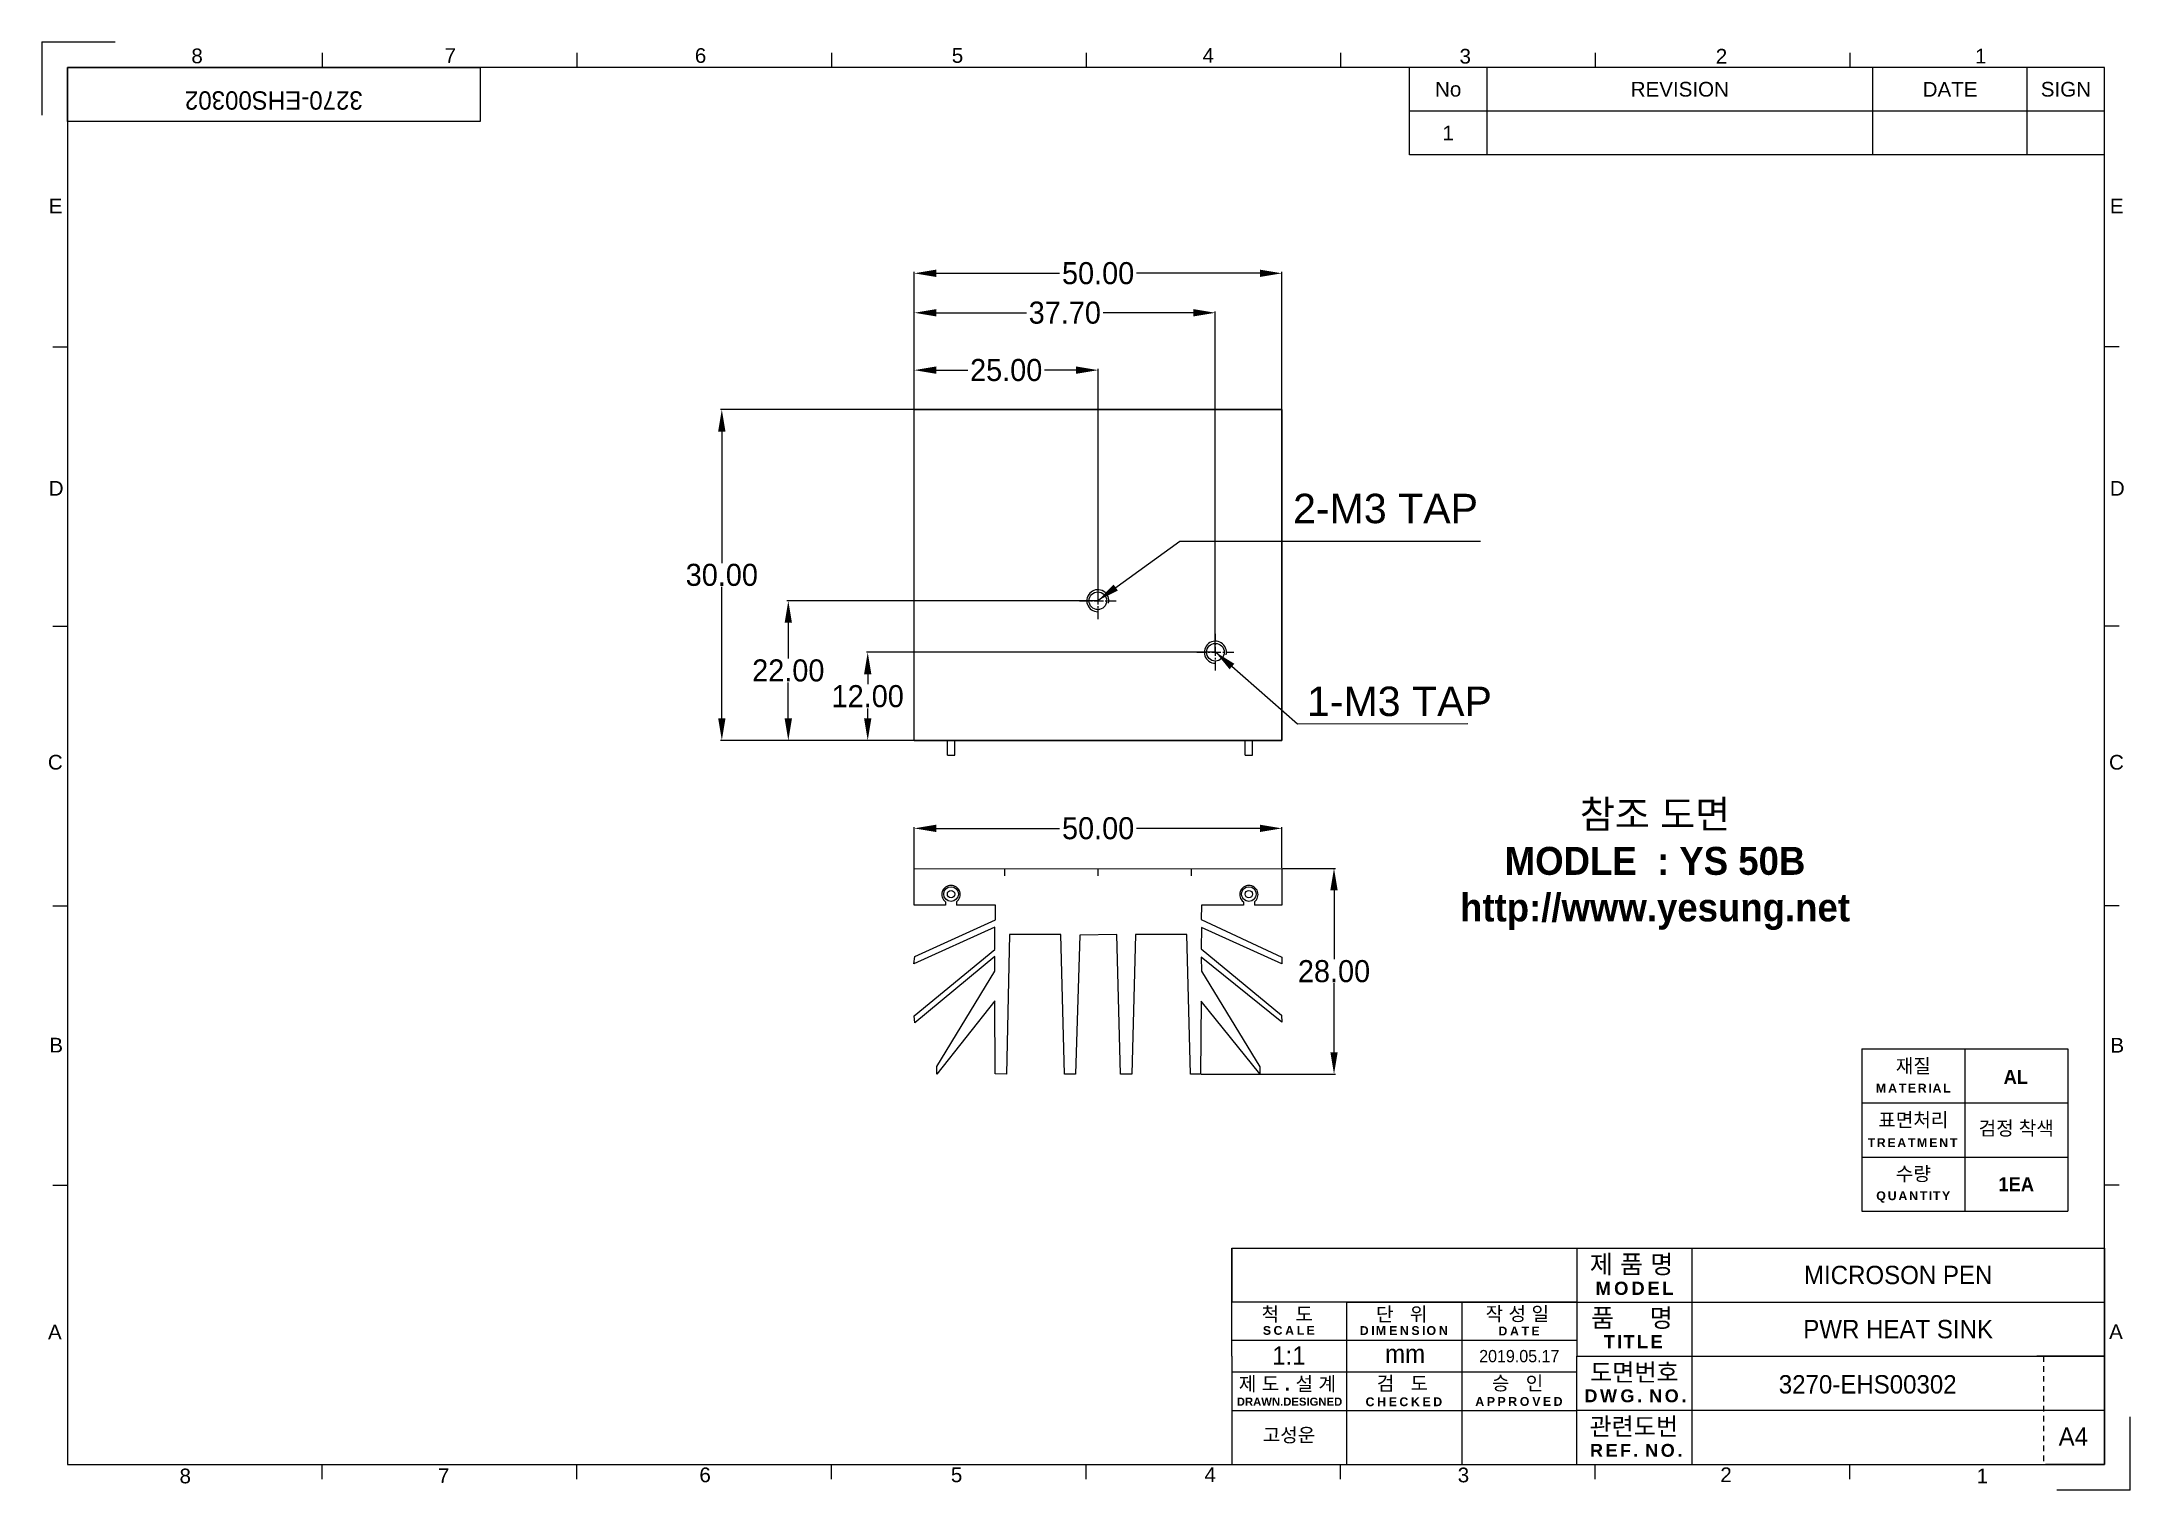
# Model space of a CAD drawing. Header units: millimetres. Extents: x 17 to 301, y 13 to 210.
import ezdxf

# ---------------------------------------------------------------- set-up
doc = ezdxf.new("R2010")
doc.units = ezdxf.units.MM
for name, pattern in [('CENTER', [2, 1.25, -0.25, 0.25, -0.25]), ('HIDDEN2', [4.7625, 3.175, -1.5875]), ('JIS_02_0.7', [1.35, 0.75, -0.6])]:
    doc.linetypes.add(name, pattern=pattern)
doc.layers.add('DIM', color=3, linetype='Continuous', lineweight=13)
for name, color, linetype in [('도면층', 7, 'Continuous'), ('숨은선', 8, 'HIDDEN2'), ('외형선', 3, 'Continuous'), ('치수선', 2, 'Continuous')]:
    doc.layers.add(name, color=color, linetype=linetype)
doc.styles.add('GHS', font='romans__.ttf', dxfattribs={"bigfont": 'ghs'})
doc.styles.get("Standard").update_dxf_attribs({"font": 'gulim.ttc'})
doc.dimstyles.get("Standard").update_dxf_attribs({"dimtxt": 3, "dimasz": 3, "dimexe": 0.18, "dimexo": 0.0625, "dimgap": 0.09, "dimtad": 0, "dimtih": 1, "dimtoh": 1, "dimzin": 0, "dimdsep": 46, "dimtxsty": 'Standard', "dimcen": 0.09, "dimclrd": 7, "dimclre": 7, "dimclrt": 7, "dimadec": 1, "dimazin": 0, "dimtfac": 1, "dimtofl": 0, "dimtmove": 0, "dimatfit": 3, "dimfxl": 0, "dimtolj": 1, "dimtzin": 0, "dimlwd": -1, "dimarcsym": 0})

# ---------------------------------------------------------------- blocks, each defined once
blk = doc.blocks.new('*D82')
at = {"layer": 'Defpoints', "color": 0}
for p in [(135.43, 102.67), (135.43, 97.17), (185.43, 97.23)]:
    blk.add_point(p, dxfattribs=at)
at = {"layer": '치수선', "color": 7, "lineweight": -2}
for p, q in [((135.43, 97.23), (135.43, 102.85)), ((185.43, 97.29), (185.43, 102.85))]:
    blk.add_line(p, q, dxfattribs=at)
at = {"layer": '치수선', "color": 7}
for p, q in [((138.43, 102.67), (155.2, 102.67)), ((182.43, 102.67), (165.66, 102.67))]:
    blk.add_line(p, q, dxfattribs=at)
for points in [[(138.43, 103.17), (138.43, 102.17), (135.43, 102.67)], [(182.43, 103.17), (182.43, 102.17), (185.43, 102.67)]]:
    blk.add_solid(points, dxfattribs=at)
at = {"layer": '치수선', "color": 7, "insert": (160.43, 102.67), "char_height": 3, "attachment_point": 5}
blk.add_mtext('\\A1;{\\C0;50.00}', dxfattribs=at)
blk = doc.blocks.new('*D83')
at = {"layer": 'Defpoints', "color": 0}
for p in [(185.43, 97.23), (174.37, 69.23), (192.51, 69.23)]:
    blk.add_point(p, dxfattribs=at)
at = {"layer": '치수선', "color": 7, "lineweight": -2}
for p, q in [((185.49, 97.23), (192.69, 97.23)), ((174.43, 69.23), (192.69, 69.23))]:
    blk.add_line(p, q, dxfattribs=at)
at = {"layer": '치수선', "color": 7}
for p, q in [((192.51, 94.23), (192.51, 84.86)), ((192.51, 72.23), (192.51, 81.6))]:
    blk.add_line(p, q, dxfattribs=at)
for points in [[(192.01, 94.23), (193.01, 94.23), (192.51, 97.23)], [(192.01, 72.23), (193.01, 72.23), (192.51, 69.23)]]:
    blk.add_solid(points, dxfattribs=at)
at = {"layer": '치수선', "color": 7, "insert": (192.51, 83.23), "char_height": 3, "attachment_point": 5}
blk.add_mtext('\\A1;{\\C0;28.00}', dxfattribs=at)
blk = doc.blocks.new('*D84')
at = {"layer": 'Defpoints', "color": 0}
for p in [(160.39, 133.63), (118.3, 114.63), (135.43, 114.63)]:
    blk.add_point(p, dxfattribs=at)
at = {"layer": '치수선', "color": 7, "lineweight": -2}
for p, q in [((160.33, 133.63), (118.12, 133.63)), ((135.37, 114.63), (118.12, 114.63))]:
    blk.add_line(p, q, dxfattribs=at)
at = {"layer": '치수선', "color": 7}
for p, q in [((118.3, 130.63), (118.3, 125.75)), ((118.3, 117.63), (118.3, 122.5))]:
    blk.add_line(p, q, dxfattribs=at)
for points in [[(117.8, 130.63), (118.8, 130.63), (118.3, 133.63)], [(117.8, 117.63), (118.8, 117.63), (118.3, 114.63)]]:
    blk.add_solid(points, dxfattribs=at)
at = {"layer": '치수선', "color": 7, "insert": (118.3, 124.13), "char_height": 3, "attachment_point": 5}
blk.add_mtext('\\A1;{\\C0;22.00}', dxfattribs=at)
blk = doc.blocks.new('*D85')
at = {"color": 7, "lineweight": -2}
for p, q in [((176.35, 126.63), (128.92, 126.63)), ((185.37, 114.63), (128.92, 114.63))]:
    blk.add_line(p, q, dxfattribs=at)
at = {"color": 7}
for p, q in [((129.1, 123.63), (129.1, 122.26)), ((129.1, 117.63), (129.1, 118.99))]:
    blk.add_line(p, q, dxfattribs=at)
for points in [[(128.6, 123.63), (129.6, 123.63), (129.1, 126.63)], [(128.6, 117.63), (129.6, 117.63), (129.1, 114.63)]]:
    blk.add_solid(points, dxfattribs=at)
at = {"layer": 'Defpoints', "color": 0}
for p in [(176.41, 126.63), (129.1, 114.63), (185.43, 114.63)]:
    blk.add_point(p, dxfattribs=at)
at = {"color": 7, "insert": (129.1, 120.63), "char_height": 3, "attachment_point": 5}
blk.add_mtext('\\A1;{\\C0;12.00}', dxfattribs=at)
blk = doc.blocks.new('*D86')
at = {"color": 7, "lineweight": -2}
for p, q in [((135.43, 114.69), (135.43, 165.17)), ((160.43, 133.69), (160.43, 165.17))]:
    blk.add_line(p, q, dxfattribs=at)
at = {"color": 7}
for p, q in [((138.43, 164.99), (142.71, 164.99)), ((157.43, 164.99), (153.15, 164.99))]:
    blk.add_line(p, q, dxfattribs=at)
for points in [[(138.43, 165.49), (138.43, 164.49), (135.43, 164.99)], [(157.43, 165.49), (157.43, 164.49), (160.43, 164.99)]]:
    blk.add_solid(points, dxfattribs=at)
at = {"layer": 'Defpoints', "color": 0}
for p in [(160.43, 164.99), (160.43, 133.63), (135.43, 114.63)]:
    blk.add_point(p, dxfattribs=at)
at = {"color": 7, "insert": (147.93, 164.99), "char_height": 3, "attachment_point": 5}
blk.add_mtext('\\A1;{\\C0;25.00}', dxfattribs=at)
blk = doc.blocks.new('*D87')
at = {"color": 7, "lineweight": -2}
for p, q in [((135.43, 114.69), (135.43, 172.97)), ((176.37, 126.72), (176.37, 172.97))]:
    blk.add_line(p, q, dxfattribs=at)
at = {"color": 7}
for p, q in [((138.43, 172.79), (150.68, 172.79)), ((173.37, 172.79), (161.13, 172.79))]:
    blk.add_line(p, q, dxfattribs=at)
for points in [[(138.43, 173.29), (138.43, 172.29), (135.43, 172.79)], [(173.37, 172.29), (173.37, 173.29), (176.37, 172.79)]]:
    blk.add_solid(points, dxfattribs=at)
at = {"layer": 'Defpoints', "color": 0}
for p in [(176.37, 172.79), (176.37, 126.66), (135.43, 114.63)]:
    blk.add_point(p, dxfattribs=at)
at = {"color": 7, "insert": (155.9, 172.79), "char_height": 3, "attachment_point": 5}
blk.add_mtext('\\A1;{{\\C0;37.70}}', dxfattribs=at)
blk = doc.blocks.new('*D88')
at = {"color": 7, "lineweight": -2}
for p, q in [((135.43, 159.69), (135.43, 178.34)), ((185.43, 159.69), (185.43, 178.34))]:
    blk.add_line(p, q, dxfattribs=at)
at = {"color": 7}
for p, q in [((138.43, 178.16), (155.2, 178.16)), ((182.43, 178.16), (165.66, 178.16))]:
    blk.add_line(p, q, dxfattribs=at)
for points in [[(138.43, 178.66), (138.43, 177.66), (135.43, 178.16)], [(182.43, 178.66), (182.43, 177.66), (185.43, 178.16)]]:
    blk.add_solid(points, dxfattribs=at)
at = {"layer": 'Defpoints', "color": 0}
for p in [(185.43, 178.16), (135.43, 159.63), (185.43, 159.63)]:
    blk.add_point(p, dxfattribs=at)
at = {"color": 7, "insert": (160.43, 178.16), "char_height": 3, "attachment_point": 5}
blk.add_mtext('\\A1;{\\C0;50.00}', dxfattribs=at)
blk = doc.blocks.new('*D89')
at = {"layer": 'Defpoints', "color": 0}
for p in [(109.26, 159.63), (135.43, 159.63), (135.43, 114.63)]:
    blk.add_point(p, dxfattribs=at)
at = {"layer": '치수선', "color": 7, "lineweight": -2}
for p, q in [((135.37, 159.63), (109.08, 159.63)), ((135.37, 114.63), (109.08, 114.63))]:
    blk.add_line(p, q, dxfattribs=at)
at = {"layer": '치수선', "color": 7}
for p, q in [((109.26, 156.63), (109.26, 138.75)), ((109.26, 117.63), (109.26, 135.5))]:
    blk.add_line(p, q, dxfattribs=at)
for points in [[(109.76, 156.63), (108.76, 156.63), (109.26, 159.63)], [(108.76, 117.63), (109.76, 117.63), (109.26, 114.63)]]:
    blk.add_solid(points, dxfattribs=at)
at = {"layer": '치수선', "color": 7, "insert": (109.26, 137.13), "char_height": 3, "attachment_point": 5}
blk.add_mtext('\\A1;{{\\C0;30.00}}', dxfattribs=at)

msp = doc.modelspace()

# ---------------------------------------------------------------- linework, layer by layer
for p, q in [((20.283, 206.151), (76.403, 206.151)), ((20.283, 198.791), (20.283, 206.151)), ((76.403, 206.151), (76.403, 198.791)), ((76.403, 198.791), (20.283, 198.791)), ((264.283, 72.671), (264.283, 50.591)), ((292.283, 65.311), (264.283, 65.311)), ((264.283, 57.951), (292.283, 57.951)), ((264.283, 50.591), (292.283, 50.591))]:
    msp.add_line(p, q)
at = {"color": 7}
for p, q in [((185.43, 159.626), (135.43, 159.626)), ((185.43, 114.626), (185.43, 159.626)), ((278.283, 72.671), (278.283, 50.591)), ((292.283, 72.671), (292.283, 50.591)), ((297.283, 45.591), (297.283, 16.151)), ((178.604, 16.151), (297.283, 16.151))]:
    msp.add_line(p, q, dxfattribs=at)
at = {"color": 1, "linetype": 'CENTER'}
for p, q in [((157.895, 133.626), (162.895, 133.626)), ((160.43, 131.126), (160.43, 136.126)), ((176.41, 124.126), (176.41, 129.126)), ((173.875, 126.626), (178.875, 126.626))]:
    msp.add_line(p, q, dxfattribs=at)
at = {"color": 0}
for p, q in [((264.283, 72.671), (292.283, 72.671)), ((280.283, 57.951), (292.283, 57.951))]:
    msp.add_line(p, q, dxfattribs=at)
for centre, radius in [((160.395, 133.626), 1.2), ((176.375, 126.626), 1.2), ((140.43, 93.73), 1), ((140.43, 93.73), 0.5), ((180.93, 93.73), 1), ((180.93, 93.73), 0.5)]:
    msp.add_circle(centre, radius)
at = {"color": 4}
for centre in [(160.395, 133.626), (176.375, 126.626)]:
    msp.add_arc(centre, 1.5, 346.8435, 270, dxfattribs=at)
for centre in [(140.43, 93.667), (180.93, 93.667)]:
    msp.add_arc(centre, 1.25, 306.8699, 233.1301)
at = {"layer": 'DIM', "color": 0, "lineweight": 25}
for p, q in [((178.604, 45.591), (225.524, 45.591)), ((178.604, 38.231), (178.604, 45.591)), ((178.604, 45.591), (178.604, 38.231)), ((225.524, 45.591), (225.524, 38.231)), ((225.524, 45.591), (241.163, 45.591)), ((241.163, 45.591), (241.163, 16.151)), ((241.163, 45.591), (297.283, 45.591)), ((178.604, 30.871), (178.604, 38.231)), ((225.524, 38.231), (178.639, 38.231)), ((194.244, 38.231), (241.163, 38.231)), ((194.244, 16.151), (194.244, 38.231)), ((209.884, 38.231), (209.884, 16.151)), ((225.524, 38.231), (225.524, 30.871)), ((241.163, 38.231), (297.283, 38.231)), ((178.604, 33.04), (225.524, 33.04)), ((178.604, 30.871), (178.604, 16.151)), ((225.524, 28.724), (178.604, 28.724)), ((225.524, 27.191), (225.524, 30.871)), ((225.524, 30.871), (297.283, 30.871)), ((225.524, 16.151), (225.524, 27.191)), ((178.604, 23.511), (225.524, 23.511)), ((225.524, 23.533), (297.283, 23.533))]:
    msp.add_line(p, q, dxfattribs=at)
at = {"layer": 'DIM', "color": 0}
for p, q in [((297.283, 30.871), (288.083, 30.871)), ((225.524, 16.151), (225.524, 21.671)), ((178.283, 16.151), (229.283, 16.151)), ((178.283, 16.151), (229.283, 16.151)), ((214.723, 16.151), (253.763, 16.151)), ((214.723, 16.151), (253.763, 16.151)), ((229.283, 16.151), (246.283, 16.151)), ((229.283, 16.151), (246.283, 16.151)), ((246.283, 16.151), (297.283, 16.151)), ((246.283, 16.151), (297.283, 16.151)), ((253.763, 16.151), (264.643, 16.151)), ((253.763, 16.151), (264.643, 16.151)), ((264.643, 16.151), (297.283, 16.151)), ((264.643, 16.151), (297.283, 16.151)), ((297.283, 16.151), (289.283, 16.151)), ((297.283, 16.151), (289.283, 16.151)), ((297.283, 16.151), (292.163, 16.151)), ((297.283, 16.151), (292.163, 16.151))]:
    msp.add_line(p, q, dxfattribs=at)
at = {"layer": 'DIM', "color": 0, "linetype": 'JIS_02_0.7'}
msp.add_line((289.003, 30.871), (289.003, 16.151), dxfattribs=at)
at = {"layer": '도면층', "color": 7}
for p, q in [((16.783, 209.651), (16.783, 199.651)), ((16.783, 209.651), (26.783, 209.651)), ((20.283, 54.151), (20.283, 54.151)), ((300.783, 12.651), (300.783, 22.651)), ((300.783, 12.651), (290.783, 12.651))]:
    msp.add_line(p, q, dxfattribs=at)
at = {"layer": '도면층'}
for p, q in [((20.283, 206.151), (68.123, 206.151)), ((20.283, 198.811), (20.283, 206.151)), ((20.283, 206.151), (76.403, 206.151)), ((20.283, 198.791), (20.283, 206.151)), ((297.283, 206.151), (202.783, 206.151)), ((297.283, 194.271), (297.283, 206.151)), ((297.283, 39.911), (297.283, 63.671)), ((297.283, 45.591), (297.283, 16.151)), ((297.283, 45.591), (297.283, 16.151))]:
    msp.add_line(p, q, dxfattribs=at)
at = {"layer": '도면층', "lineweight": 25}
for p, q in [((202.783, 194.271), (202.783, 206.151)), ((213.283, 206.151), (213.283, 194.271)), ((265.783, 194.271), (265.783, 206.151)), ((286.783, 194.271), (286.783, 206.151)), ((297.283, 200.211), (202.783, 200.211)), ((297.283, 194.271), (202.783, 194.271))]:
    msp.add_line(p, q, dxfattribs=at)
at = {"layer": '도면층', "color": 0}
msp.add_lwpolyline([(297.283, 206.151), (20.283, 206.151), (20.283, 16.151), (297.283, 16.151)], close=True, dxfattribs=at)
at = {"layer": '숨은선', "color": 0}
for p, q in [((178.283, 16.151), (229.283, 16.151)), ((178.283, 16.151), (229.283, 16.151)), ((214.723, 16.151), (253.763, 16.151)), ((214.723, 16.151), (253.763, 16.151)), ((229.283, 16.151), (246.283, 16.151)), ((229.283, 16.151), (246.283, 16.151)), ((246.283, 16.151), (297.283, 16.151)), ((246.283, 16.151), (297.283, 16.151)), ((253.763, 16.151), (264.643, 16.151)), ((253.763, 16.151), (264.643, 16.151)), ((264.643, 16.151), (297.283, 16.151)), ((264.643, 16.151), (297.283, 16.151)), ((297.283, 16.151), (289.283, 16.151)), ((297.283, 16.151), (289.283, 16.151))]:
    msp.add_line(p, q, dxfattribs=at)
at = {"layer": '외형선', "color": 7, "linetype": 'Continuous'}
for p, q in [((54.908, 208.151), (54.908, 206.151)), ((89.533, 208.151), (89.533, 206.151)), ((124.158, 208.151), (124.158, 206.151)), ((158.783, 208.151), (158.783, 206.151)), ((193.408, 208.151), (193.408, 206.151)), ((228.033, 208.151), (228.033, 206.151)), ((262.658, 208.151), (262.658, 206.151)), ((18.283, 168.151), (20.283, 168.151)), ((299.283, 168.151), (297.283, 168.151)), ((18.283, 130.151), (20.283, 130.151)), ((299.283, 130.151), (297.283, 130.151)), ((18.283, 92.151), (20.283, 92.151)), ((299.283, 92.151), (297.283, 92.151)), ((18.283, 54.151), (20.283, 54.151)), ((299.283, 54.151), (297.283, 54.151)), ((54.908, 14.151), (54.908, 16.151)), ((60.283, 16.151), (70.283, 16.151)), ((89.533, 14.151), (89.533, 16.151)), ((124.158, 14.151), (124.158, 16.151)), ((158.783, 14.151), (158.783, 16.151)), ((193.408, 14.151), (193.408, 16.151)), ((228.033, 14.151), (228.033, 16.151)), ((262.658, 14.151), (262.658, 16.151))]:
    msp.add_line(p, q, dxfattribs=at)
at = {"layer": '치수선', "color": 0}
for p, q in [((135.43, 114.626), (135.43, 159.626)), ((135.43, 159.626), (185.43, 159.626)), ((185.43, 159.626), (185.43, 114.626)), ((185.43, 114.626), (185.43, 142.562)), ((135.43, 114.626), (185.43, 114.626)), ((139.93, 112.607), (139.93, 114.626)), ((140.93, 112.607), (140.93, 114.626)), ((180.43, 112.607), (180.43, 114.626)), ((181.43, 112.607), (181.43, 114.626)), ((139.93, 112.607), (140.93, 112.607)), ((180.43, 112.607), (181.43, 112.607)), ((135.43, 97.166), (185.43, 97.23)), ((135.43, 92.23), (135.43, 97.166)), ((147.73, 96.214), (147.73, 97.182)), ((160.43, 96.214), (160.43, 97.198)), ((173.13, 96.214), (173.13, 97.214)), ((185.43, 97.23), (185.43, 92.23)), ((139.68, 92.23), (135.43, 92.23)), ((139.68, 92.667), (139.68, 92.23)), ((141.18, 92.667), (141.18, 92.23)), ((146.493, 92.23), (141.18, 92.23)), ((141.18, 92.23), (141.18, 92.23)), ((146.493, 90.23), (146.493, 92.23)), ((174.493, 92.23), (174.43, 90.293)), ((180.18, 92.23), (174.493, 92.23)), ((180.18, 92.667), (180.18, 92.23)), ((181.68, 92.667), (181.68, 92.23)), ((185.43, 92.23), (181.68, 92.23)), ((146.366, 89.23), (135.366, 84.23)), ((135.493, 85.23), (146.493, 90.23)), ((146.381, 86.189), (146.366, 89.23)), ((148.366, 88.23), (147.993, 69.23)), ((155.366, 88.23), (148.366, 88.23)), ((155.866, 69.23), (155.366, 88.23)), ((157.928, 88.166), (157.366, 69.23)), ((162.993, 88.23), (157.928, 88.166)), ((163.493, 69.23), (162.993, 88.23)), ((165.493, 88.23), (164.993, 69.23)), ((172.493, 88.23), (165.493, 88.23)), ((172.993, 69.23), (172.493, 88.23)), ((174.43, 90.293), (185.43, 85.166)), ((174.488, 89.203), (174.43, 86.293)), ((185.43, 84.23), (174.488, 89.203)), ((135.366, 84.23), (135.493, 85.23)), ((135.43, 77.166), (146.381, 86.189)), ((146.366, 85.23), (135.493, 76.23)), ((146.366, 83.23), (146.366, 85.23)), ((174.43, 86.293), (185.381, 77.27)), ((138.493, 70.284), (146.366, 83.23)), ((185.43, 76.293), (174.43, 85.166)), ((174.43, 85.166), (174.493, 83.23)), ((174.493, 83.23), (182.43, 70.23)), ((185.43, 85.166), (185.43, 84.23)), ((135.493, 76.23), (135.43, 77.166)), ((146.366, 79.23), (138.493, 69.23)), ((146.43, 69.293), (146.366, 79.23)), ((174.43, 79.166), (174.366, 69.23)), ((182.43, 69.293), (174.43, 79.166)), ((185.381, 77.27), (185.43, 76.293)), ((138.493, 69.23), (138.493, 70.284)), ((147.993, 69.23), (146.43, 69.293)), ((157.366, 69.23), (155.866, 69.23)), ((164.993, 69.23), (163.493, 69.23)), ((174.366, 69.23), (172.993, 69.23)), ((182.43, 70.23), (182.43, 69.293))]:
    msp.add_line(p, q, dxfattribs=at)

# ---------------------------------------------------------------- texts
at = {"color": 2, "char_height": 4, "attachment_point": 1, "style": 'GHS'}
for s, insert in [('{\\fArial|b0|i0|c0|p34;\\C5;2-M3 TAP}', (186.944, 148.175)), ('{\\fArial|b0|i0|c0|p34;\\C5;1-M3 TAP}', (188.832, 121.949))]:
    msp.add_mtext(s, dxfattribs=dict(at, insert=insert))
at = {"insert": (217.704, 30.882), "char_height": 2, "width": 15.63978, "attachment_point": 5}
msp.add_mtext('{\\H0.8333x;2019.05.17}', dxfattribs=at)
at = {"layer": '도면층', "insert": (48.343, 201.686), "char_height": 2.5, "width": 56.12, "attachment_point": 5, "rotation": 180}
msp.add_mtext('{3270-EHS00302}', dxfattribs=at)
at = {"layer": '도면층', "attachment_point": 5}
for s, insert, char_height, width in [('{\\fArial|b0|i0|c0|p34;No}', (208.033, 203.181), 2, 13.125), ('{\\fArial|b0|i0|c0|p34;REVISION}', (239.533, 203.181), 2, 65.625), ('{\\fArial|b0|i0|c0|p34;DATE}', (276.283, 203.181), 2, 26.25), ('{\\fArial|b0|i0|c0|p34;SIGN}', (292.033, 203.181), 2, 13.125), ('{\\fArial|b0|i0|c0|p34;1}', (208.033, 197.241), 2, 13.125), ('{\\fGulim|b1|i0|c129|p50;참조 도면\\PMODLE  : YS 50B http://www.yesung.net}', (236.162, 97.663), 3.8, 52.5), ('{\\fGulim|b1|i0|c129|p50;재질}', (271.283, 70.258), 1.9, 20), ('{\\fGulim|b1|i0|c129|p50;AL}', (285.221, 68.869), 1.9, 20), ('{\\fArial|b1|i0|c238|p34;\\T1.2;MATERIAL}', (271.383, 67.344), 1.2, 20), ('{\\fGulim|b1|i0|c129|p50;표면처리}', (271.283, 62.926), 1.9, 20), ('{\\fGulim|b1|i0|c129|p50;검정 착색}', (285.283, 61.78), 1.9, 26.25), ('{\\fArial|b1|i0|c238|p34;\\T1.2;TREATMENT}', (271.283, 59.924), 1.2, 20), ('{\\fGulim|b1|i0|c129|p50;수량}', (271.283, 55.597), 1.9, 20), ('{\\fGulim|b1|i0|c129|p50;1EA}', (285.283, 54.271), 1.9, 20), ('{\\fArial|b1|i0|c238|p34;\\T1.2;QUANTITY}', (271.383, 52.532), 1.2, 20), ('{\\fGulim|b1|i0|c129|p50;제\\fArial|b1|i0|c0|p34; \\fGulim|b1|i0|c129|p50;품\\fArial|b1|i0|c0|p34; \\fGulim|b1|i0|c129|p50;명}', (232.97, 43.248), 2.5, 20), ('{\\fArial|b1|i0|c0|p34;\\T1.2;MODEL}', (233.525, 40.103), 1.8, 20), ('{\\fGulim|b1|i0|c129|p50;척\\fArial|b1|i0|c0|p34;   \\fGulim|b1|i0|c129|p50;도}', (186.147, 36.513), 1.9, 20), ('{\\fGulim|b1|i0|c129|p50;단\\fArial|b1|i0|c0|p34;   \\fGulim|b1|i0|c129|p50;위}', (201.713, 36.494), 1.9, 20), ('{\\fGulim|b1|i0|c129|p50;작\\fArial|b1|i0|c0|p34; \\fGulim|b1|i0|c129|p50;성\\fArial|b1|i0|c0|p34; \\fGulim|b1|i0|c129|p50;일}', (217.434, 36.55), 1.9, 20), ('{\\fGulim|b1|i0|c129|p50;품\\fArial|b1|i0|c0|p34;     \\fGulim|b1|i0|c129|p50;명}', (233.019, 35.957), 2.5, 20), ('{\\fArial|b1|i0|c0|p34;\\T1.3;SCALE}', (186.526, 34.379), 1.2, 20), ('{\\fArial|b1|i0|c0|p34;\\T1.3;DIMENSION}', (202.181, 34.361), 1.2, 20), ('{\\fArial|b1|i0|c0|p34;\\T1.3;DATE}', (217.834, 34.301), 1.2, 20), ('{PWR HEAT SINK}', (269.223, 34.551), 2.5, 56.11922), ('{\\fArial|b1|i0|c0|p34;\\T1.2;TITLE}', (233.362, 32.855), 1.8, 20), ('{\\fGulim|b1|i0|c129|p50;승\\fArial|b1|i0|c0|p34;   \\fGulim|b1|i0|c129|p50;인}', (217.468, 27.122), 1.9, 20), ('{\\fGulim|b1|i0|c129|p50;도면번호}', (233.356, 28.6), 2.4, 20), ('{\\fGulim|b1|i0|c129|p50;제\\fArial|b1|i0|c0|p34; \\fGulim|b1|i0|c129|p50;도\\fArial|b1|i0|c0|p34; . \\fGulim|b1|i0|c129|p50;설\\fArial|b1|i0|c0|p34; \\fGulim|b1|i0|c129|p50;계}', (186.169, 27.02), 1.9, 20), ('{\\fGulim|b1|i0|c129|p50;검\\fArial|b1|i0|c0|p34;   \\fGulim|b1|i0|c129|p50;도}', (201.812, 27.103), 1.9, 20), ('{\\fArial|b1|i0|c186|p34;\\T1.2;DWG. NO.}', (233.57, 25.481), 1.75, 20), ('{3270-EHS00302}', (265.083, 27.039), 2.5, 47.83933), ('{\\fArial|b1|i0|c0|p34;DRAWN.DESIGNED}', (186.458, 24.691), 1.1, 20), ('{\\fArial|b1|i0|c0|p34;\\T1.3;CHECKED}', (202.189, 24.672), 1.2, 20), ('{\\fArial|b1|i0|c0|p34;\\T1.3;APPROVED}', (217.833, 24.719), 1.2, 20), ('{\\fGulim|b1|i0|c129|p50;관련도번}', (233.273, 21.226), 2.4, 20), ('{\\fGulim|b1|i0|c129|p50;고성운}', (186.383, 20.06), 1.9, 6.97803), ('{\\fArial|b1|i0|c186|p34;\\T1.2;REF. NO.}', (233.677, 18.063), 1.75, 20)]:
    msp.add_mtext(s, dxfattribs=dict(at, insert=insert, char_height=char_height, width=width))
at = {"layer": '숨은선', "color": 0, "char_height": 2, "width": 4.97875, "attachment_point": 1}
for s, insert in [('{\\fArial|b0|i0|c0|p34;8}', (37.126, 208.728)), ('{\\fArial|b0|i0|c0|p34;7}', (71.559, 208.779)), ('{\\fArial|b0|i0|c0|p34;6}', (105.594, 208.779)), ('{\\fArial|b0|i0|c0|p34;5}', (140.533, 208.784)), ('{\\fArial|b0|i0|c0|p34;4}', (174.644, 208.79)), ('{\\fArial|b0|i0|c0|p34;3}', (209.581, 208.684)), ('{\\fArial|b0|i0|c0|p34;2}', (244.425, 208.684)), ('{\\fArial|b0|i0|c0|p34;1}', (279.675, 208.696)), ('{\\fArial|b0|i0|c0|p34;E}', (17.732, 188.308)), ('{\\fArial|b0|i0|c0|p34;E}', (298.014, 188.304)), ('{\\fArial|b0|i0|c0|p34;E}', (298.014, 188.304)), ('{\\fArial|b0|i0|c0|p34;D}', (17.732, 149.919)), ('{\\fArial|b0|i0|c0|p34;D}', (298.014, 149.92)), ('{\\fArial|b0|i0|c0|p34;C}', (17.613, 112.669)), ('{\\fArial|b0|i0|c0|p34;C}', (297.896, 112.658)), ('{\\fArial|b0|i0|c0|p34;B}', (17.808, 74.187)), ('{\\fArial|b0|i0|c0|p34;B}', (298.091, 74.175)), ('{\\fArial|b0|i0|c0|p34;A}', (17.627, 35.168)), ('{\\fArial|b0|i0|c0|p34;A}', (297.91, 35.216)), ('{\\fArial|b0|i0|c0|p34;8}', (35.518, 15.591)), ('{\\fArial|b0|i0|c0|p34;7}', (70.652, 15.626)), ('{\\fArial|b0|i0|c0|p34;6}', (106.209, 15.742)), ('{\\fArial|b0|i0|c0|p34;5}', (140.407, 15.747)), ('{\\fArial|b0|i0|c0|p34;4}', (174.888, 15.753)), ('{\\fArial|b0|i0|c0|p34;3}', (209.331, 15.728)), ('{\\fArial|b0|i0|c0|p34;2}', (245.039, 15.754)), ('{\\fArial|b0|i0|c0|p34;1}', (279.896, 15.605))]:
    msp.add_mtext(s, dxfattribs=dict(at, insert=insert))
at = {"layer": '치수선', "color": 0, "insert": (269.223, 41.911), "char_height": 2.5, "width": 56.11922, "attachment_point": 5}
msp.add_mtext('{MICROSON PEN}', dxfattribs=at)
at = {"layer": '치수선', "char_height": 2.5}
for s, insert, width, attachment_point in [('{\\C0;1:1}', (186.377, 30.966), 6.10828, 5), ('{\\C0;mm}', (199.453, 32.471), 6, 1), ('{\\C0;A4}', (291.042, 21.199), 6, 1)]:
    msp.add_mtext(s, dxfattribs=dict(at, insert=insert, width=width, attachment_point=attachment_point))

# ---------------------------------------------------------------- dimensions: what is measured, and where the dimension line sits
at = {"color": 0}
for base, p1, p2, text, override, picture, middle in [((185.43, 178.164), (135.43, 159.626), (185.43, 159.626), '{\\C0;<>}', {"dimfxl": 1.25, "dimarcsym": 1}, '*D88', (160.43, 178.164)), ((176.375, 172.795), (135.43, 114.626), (176.375, 126.657), '{{\\C0;37.70}}', {"dimfxl": 1.25, "dimtolj": 1, "dimarcsym": 1}, '*D87', (155.902, 172.795)), ((160.43, 164.987), (135.43, 114.626), (160.43, 133.626), '{\\C0;<>}', {"dimfxl": 1.25, "dimarcsym": 1}, '*D86', (147.93, 164.987))]:
    dim = msp.add_linear_dim(base=base, p1=p1, p2=p2, text=text, dimstyle='Standard', override=override, dxfattribs=at)
    dim.commit()
    dim.dimension.update_dxf_attribs({"geometry": picture, "text_midpoint": middle})
dim = msp.add_linear_dim(base=(129.104, 114.626), p1=(176.41, 126.626), p2=(185.43, 114.626), angle=90, text='{\\C0;<>}', dimstyle='Standard', override={"dimfxl": 1.25, "dimarcsym": 1}, dxfattribs=at)
dim.commit()
dim.dimension.update_dxf_attribs({"geometry": '*D85', "text_midpoint": (129.104, 120.626)})
at = {"layer": '치수선', "color": 0}
for base, p1, p2, text, override, picture, middle in [((109.261, 159.626), (135.43, 114.626), (135.43, 159.626), '{{\\C0;30.00}}', {"dimfxl": 1.25, "dimtolj": 1, "dimarcsym": 1}, '*D89', (109.261, 137.126)), ((118.303, 114.626), (160.395, 133.626), (135.43, 114.626), '{\\C0;22.00}', {"dimfxl": 1.25, "dimarcsym": 1}, '*D84', (118.303, 124.126)), ((192.51, 69.23), (185.43, 97.23), (174.366, 69.23), '{\\C0;<>}', {"dimfxl": 1.25, "dimarcsym": 1}, '*D83', (192.51, 83.23))]:
    dim = msp.add_linear_dim(base=base, p1=p1, p2=p2, angle=90, text=text, dimstyle='Standard', override=override, dxfattribs=at)
    dim.commit()
    dim.dimension.update_dxf_attribs({"geometry": picture, "text_midpoint": middle})
dim = msp.add_linear_dim(base=(135.43, 102.674), p1=(185.43, 97.23), p2=(135.43, 97.166), text='{\\C0;<>}', dimstyle='Standard', override={"dimfxl": 1.25, "dimarcsym": 1}, dxfattribs=at)
dim.commit()
dim.dimension.update_dxf_attribs({"geometry": '*D82', "text_midpoint": (160.43, 102.674)})

# ---------------------------------------------------------------- leaders
at = {"color": 1}
for points in [[(160.395, 133.657), (171.555, 141.722), (212.446, 141.725)], [(176.375, 126.657), (187.535, 116.877), (210.719, 116.916)]]:
    msp.add_leader(points, dimstyle='Standard', override={"dimfxl": 1.25, "dimarcsym": 1}, dxfattribs=at)

doc.saveas('drawing.dxf')
